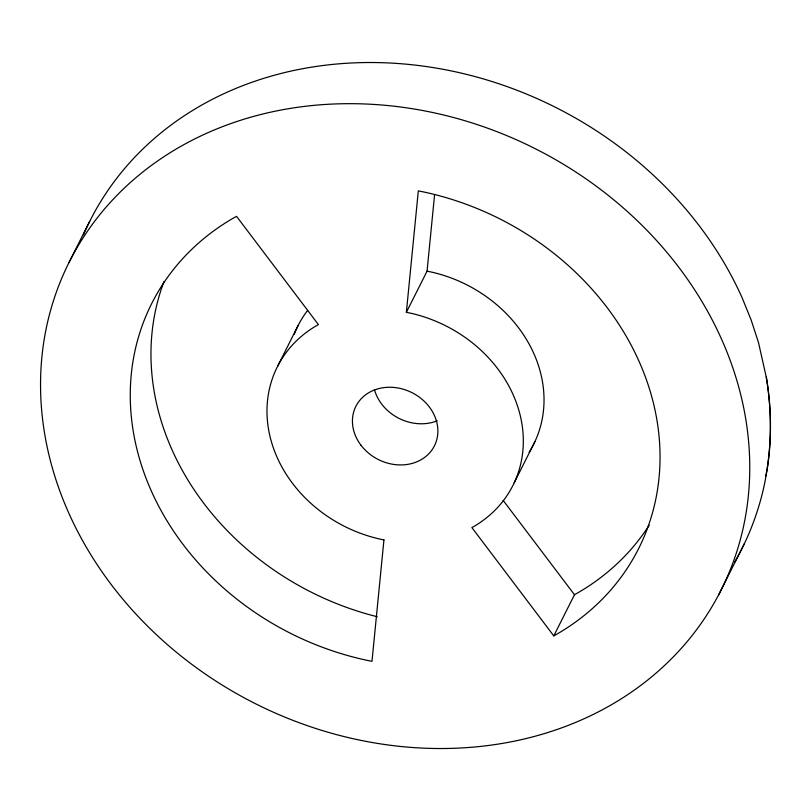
<?xml version="1.0" encoding="UTF-8"?>
<svg xmlns="http://www.w3.org/2000/svg" width="811" height="811" viewBox="0 0 811 811"><rect width="100%" height="100%" fill="white"/><g stroke="black" fill="none" stroke-linecap="round" stroke-linejoin="round"><path stroke-width="1.22" d="M406.362 312.316L418.314 190.909L423.666 191.954A272.557 232.139 26.7 0 1 650.655 392.859A272.557 232.139 26.7 0 1 553.781 635.895L471.88 527.576L474.04 526.39A131.879 112.323 26.7 0 0 518.797 410.072A131.879 112.323 26.7 0 0 411.735 313.431L406.362 312.316L427.062 271.158L434.574 194.812M83.421 234.825A364.869 310.775 26.7 0 1 407.203 64.272A364.869 310.775 26.7 0 1 741.872 297.181L751.037 319.666L758.478 342.485L766.223 376.892A364.869 310.775 26.7 0 1 767.176 468.535L765.351 479.848A364.869 310.775 26.7 0 1 734.644 562.185M765.868 476.057L767.277 468.728A364.869 310.775 26.7 0 0 766.324 377.095L766.223 376.892M69.016 262.5L89.717 221.342M277.534 366.45L298.235 325.292M514.215 482.778L534.915 441.63M553.781 635.895L574.482 594.737A272.557 232.139 26.7 0 0 649.205 525.204M718.739 594.656A364.869 310.775 26.7 0 0 358.989 103.788A364.869 310.775 26.7 0 0 107.731 579.855A364.869 310.775 26.7 0 0 718.739 594.656L744.437 543.522M427.062 271.158L432.435 272.273A131.879 112.323 26.7 0 1 529.127 452.234M503.195 500.458L574.482 594.737M377.277 616.745A272.557 232.139 26.7 0 1 164.045 281.417M294.211 334.325A131.879 112.323 26.7 0 1 307.612 310.41M437.241 420.787A43.956 37.438 26.7 0 1 374.591 390.132M383.948 539.893L371.985 661.33A272.557 232.139 26.7 0 1 141.124 464.156A272.557 232.139 26.7 0 1 232.25 218.737L236.548 216.344L318.409 324.603L313.33 327.583A131.879 112.323 26.7 0 0 272.557 445.503A131.879 112.323 26.7 0 0 382.305 539.589L383.948 539.893M360.905 445.127A43.956 37.438 26.7 0 0 434.392 445.908A43.956 37.438 26.7 0 0 390.162 387.252A43.956 37.438 26.7 0 0 360.905 445.127"/></g></svg>
